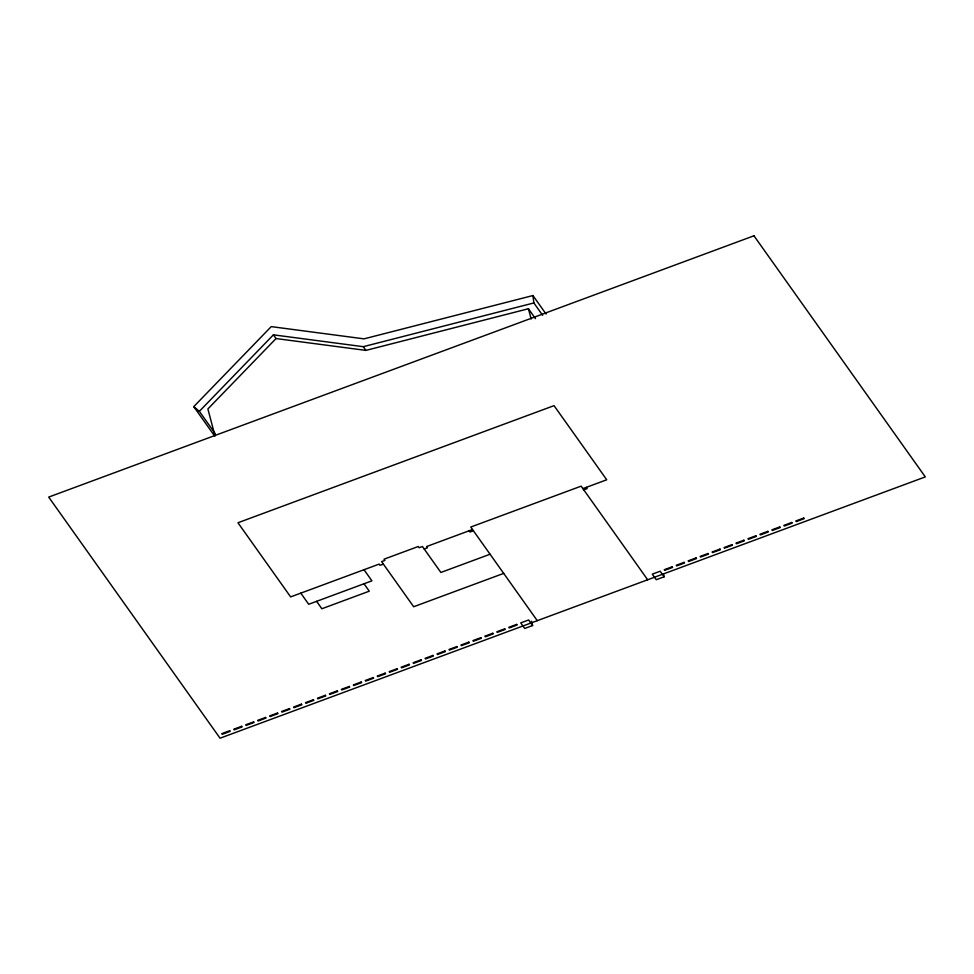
<?xml version="1.0" encoding="UTF-8"?>
<svg xmlns="http://www.w3.org/2000/svg" width="974" height="974" viewBox="0 0 974 974"><rect width="100%" height="100%" fill="white"/><g stroke="black" fill="none" stroke-linecap="round" stroke-linejoin="round"><path stroke-width="1.46" d="M214.84 436.303L193.765 406.645L271.235 326.619L364.02 338.855L532.924 295.548L546.097 314.078M215.157 433.576L199.353 411.332L273.402 334.837L363.29 346.683L533.862 302.951L542.64 315.308M535.457 318.62L528.432 308.734L365.92 350.397L276.044 338.55L207.888 408.946L214.828 435.208M472.512 529.515L426.612 546.524L427.489 547.765L424.201 548.983M582.89 488.619L606.729 479.792L554.036 405.647L237.96 522.758L290.642 596.904L379.203 564.092L380.079 565.334L383.366 564.104M473.388 530.757L470.016 532.011L469.139 530.769M583.767 489.861L587.152 488.607L586.263 487.377M490.08 554.23L440.881 572.456L422.436 546.511L419.149 547.729L418.272 546.499L384.024 559.186L384.9 560.415L381.613 561.633L413.67 606.741L503.692 573.382M532.595 625.527L524.694 628.461L520.737 622.897L528.639 619.975L532.595 625.527L531.451 621.205M664.146 576.791L656.245 579.713L652.288 574.161L660.202 571.227L664.146 576.791L663.391 573.905M193.765 406.645L199.353 411.332M647.673 579.774L581.137 486.148L470.759 527.044L537.283 620.669M363.29 346.683L365.92 350.397M273.402 334.837L276.044 338.55M364.008 569.717L371.91 580.845L308.697 604.27L300.796 593.142M364.008 583.767L369.28 591.181L321.87 608.75L316.599 601.335M528.432 308.734L531.147 319.009M532.924 295.548L533.862 302.951M753.949 235.793L48.7 497.093L220.051 738.207L925.3 476.907L753.949 235.793M229.681 730.731L221.78 733.666L222.218 734.286L230.12 731.352L229.681 730.731M241.637 726.312L233.736 729.234L234.174 729.855L242.076 726.921L241.637 726.312M253.605 721.88L245.704 724.802L246.142 725.423L254.044 722.489L253.605 721.88M265.561 717.448L257.66 720.37L258.098 720.991L265.999 718.057L265.561 717.448M277.517 713.017L269.615 715.939L270.054 716.56L277.955 713.638L277.517 713.017M289.473 708.585L281.571 711.507L282.01 712.128L289.911 709.206L289.473 708.585M301.429 704.153L293.527 707.075L293.965 707.696L301.867 704.774L301.429 704.153M313.397 699.722L305.495 702.656L305.933 703.265L313.835 700.343L313.397 699.722M325.353 695.29L317.451 698.224L317.889 698.833L325.791 695.911L325.353 695.29M337.308 690.858L329.407 693.792L329.845 694.401L337.747 691.479L337.308 690.858M349.264 686.426L341.363 689.361L341.801 689.982L349.703 687.047L349.264 686.426M361.22 681.995L353.318 684.929L353.757 685.55L361.658 682.616L361.22 681.995M373.188 677.563L365.287 680.497L365.725 681.118L373.626 678.184L373.188 677.563M385.144 673.144L377.242 676.066L377.681 676.686L385.582 673.752L385.144 673.144M397.1 668.712L389.198 671.634L389.637 672.255L397.538 669.321L397.1 668.712M409.056 664.28L401.154 667.202L401.592 667.823L409.494 664.889L409.056 664.28M421.012 659.848L413.11 662.77L413.548 663.391L421.462 660.469L421.012 659.848M432.98 655.417L425.078 658.339L425.516 658.96L433.418 656.038L432.98 655.417M444.935 650.985L437.034 653.907L437.472 654.528L445.374 651.606L444.935 650.985M456.891 646.553L448.99 649.488L449.428 650.096L457.33 647.174L456.891 646.553M468.847 642.122L460.946 645.056L461.384 645.665L469.285 642.743L468.847 642.122M480.803 637.69L472.901 640.624L473.352 641.233L481.253 638.311L480.803 637.69M492.771 633.258L484.869 636.192L485.308 636.813L493.209 633.879L492.771 633.258M504.727 628.827L496.825 631.761L497.264 632.382L505.165 629.447L504.727 628.827M516.683 624.407L508.781 627.329L509.219 627.95L517.121 625.016L516.683 624.407M672.157 566.795L664.256 569.729L664.694 570.338L672.596 567.416L672.157 566.795M684.113 562.363L676.212 565.297L676.65 565.918L684.552 562.984L684.113 562.363M696.069 557.932L688.168 560.866L688.606 561.487L696.507 558.552L696.069 557.932M708.025 553.512L700.123 556.434L700.562 557.055L708.463 554.121L708.025 553.512M719.993 549.08L712.091 552.002L712.53 552.623L720.431 549.689L719.993 549.08M731.949 544.649L724.047 547.571L724.486 548.192L732.387 545.257L731.949 544.649M743.905 540.217L736.003 543.139L736.441 543.76L744.343 540.838L743.905 540.217M755.861 535.785L747.959 538.707L748.397 539.328L756.299 536.406L755.861 535.785M767.816 531.354L759.915 534.276L760.353 534.896L768.255 531.974L767.816 531.354M779.784 526.922L771.883 529.856L772.321 530.465L780.223 527.543L779.784 526.922M791.74 522.49L783.839 525.424L784.277 526.033L792.179 523.111L791.74 522.49M803.696 518.058L795.795 520.993L796.233 521.601L804.134 518.679L803.696 518.058"/></g></svg>
